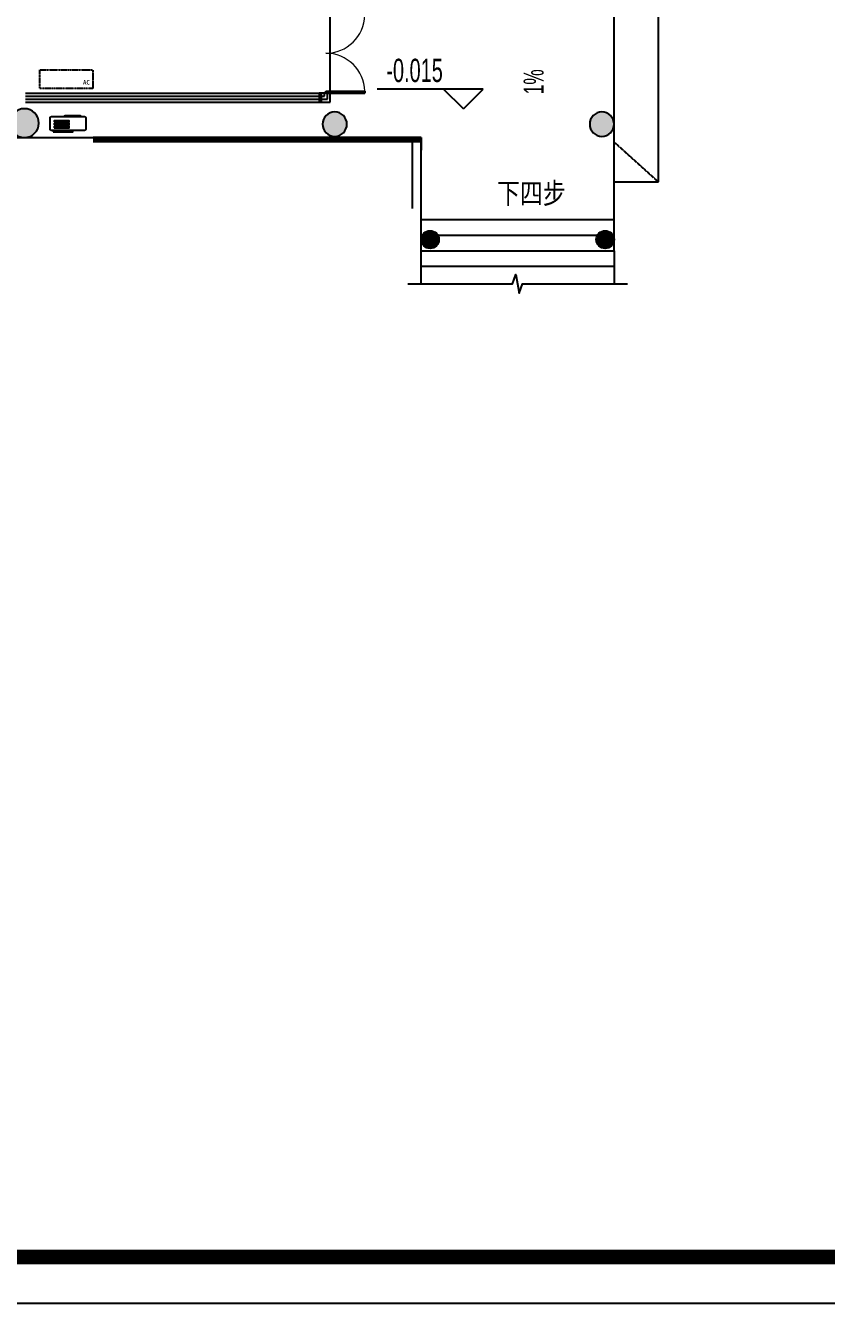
# Model space of a CAD drawing. Header units: inches. Extents: x 871252 to 1312932, y -88801 to 86720.
# Drawn here: x 929815 to 947881, y -88019 to -59221 of the extents above; entities that cross this region are included whole.
import ezdxf

# ---------------------------------------------------------------- set-up
doc = ezdxf.new("R2010")
doc.units = ezdxf.units.IN
doc.header["$MEASUREMENT"] = 0
doc.linetypes.add('DASH', pattern=[0.35, 0.25, -0.1])
for name, color, linetype in [('COLUMN', 6, 'Continuous'), ('CURTWALL', 4, 'Continuous'), ('DIM_ELEV', 3, 'Continuous'), ('DIM_SYMB', 3, 'Continuous'), ('GROUND', 34, 'Continuous'), ('LG', 84, 'Continuous'), ('PUB_HATCH', 8, 'Continuous'), ('PUB_TEXT', 151, 'Continuous'), ('STAIR', 6, 'Continuous'), ('WINDOW', 3, 'Continuous'), ('外框', 7, 'Continuous'), ('空调', 205, 'Continuous'), ('虚线', 9, 'DASH')]:
    doc.layers.add(name, color=color, linetype=linetype)
doc.styles.add('_TCH_DIM', font='stylu.ttf')
doc.styles.add('HZ-1', font='MingLiU.ttf', dxfattribs={"width": 0.8})

# ---------------------------------------------------------------- blocks, each defined once
blk = doc.blocks.new('vhjkghkghkl')
at = {"layer": '空调', "linetype": 'DASH', "ltscale": 0.3}
blk.add_lwpolyline([(134071, 540199), (134071, 539779), (132871, 539779), (132871, 540199), (134071, 540199)], close=True, dxfattribs=at)
at = {"layer": '空调', "linetype": 'DASH', "ltscale": 0.3, "style": 'HZ-1'}
blk.add_text('AC', height=100, dxfattribs=at).set_placement((133846, 539867))
blk = doc.blocks.new('A$C4EB5717C')
at = {"layer": '空调'}
for p, q in [((520, 110), (520, 120)), ((883, 100), (530, 100)), ((893, 120), (893, 110))]:
    blk.add_line(p, q, dxfattribs=at)
blk.add_lwpolyline([(220, 120), (980, 120, 0.414214), (1000, 140), (1000, 410, 0.414214), (980, 430), (220, 430, 0.414214), (200, 410), (200, 140, 0.414214)], format="xyb", close=True, dxfattribs=at)
for points in [[(269, 459), (709, 459), (709, 444), (269, 444)], [(290, 372), (626, 372), (626, 343), (290, 343)], [(290, 306), (626, 306), (626, 277), (290, 277)], [(290, 240), (626, 240), (626, 211), (290, 211)]]:
    blk.add_lwpolyline(points, close=True, dxfattribs=at)
for centre, start, end in [((530, 110), 180, 270), ((883, 110), 270, 0)]:
    blk.add_arc(centre, 10, start, end, dxfattribs=at)
blk = doc.blocks.new('$DorLib2D$00000002')
for p, q in [((-0.5, 0), (-0.5, 0.4875)), ((-0.475, 0.4875), (-0.5, 0.4875)), ((-0.475, 0), (-0.475, 0.4875)), ((0.475, 0), (0.475, 0.4875)), ((0.475, 0.4875), (0.5, 0.4875)), ((0.5, 0), (0.5, 0.4875)), ((-0.5, 0), (-0.475, 0)), ((0.5, 0), (0.475, 0))]:
    blk.add_line(p, q)
at = {"lineweight": 13}
for centre, start, end in [((-0.4875, 0), 0, 88.53072), ((0.4875, 0), 91.46928, 180)]:
    blk.add_arc(centre, 0.4875, start, end, dxfattribs=at)
blk = doc.blocks.new('_YZH')
blk.add_circle((0, 0), 0.5)
at = {"layer": 'PUB_HATCH', "const_width": 0.5}
blk.add_lwpolyline([(-0.25, 0, 1), (0.25, 0, 1)], format="xyb", close=True, dxfattribs=at)

msp = doc.modelspace()

# ---------------------------------------------------------------- hatches: boundary and pattern name
at = {"layer": 'PUB_HATCH'}
for points in [[(930114.8, -61419.6, 1), (929464.8, -61419.6, 1)], [(937064.9, -61443.3, 1), (936514.9, -61443.3, 1)], [(943089.8, -61443.3, 1), (942539.8, -61443.3, 1)]]:
    msp.add_hatch(color=256, dxfattribs=at).paths.add_polyline_path(points)

# ---------------------------------------------------------------- linework, layer by layer
at = {"layer": 'COLUMN'}
for p, q in [((936489.9, -60744.6), (936439.9, -60744.6)), ((936439.9, -60744.6), (936439.9, -60944.6)), ((936489.9, -60944.6), (936489.9, -60744.6)), ((936439.9, -60944.6), (936489.9, -60944.6))]:
    msp.add_line(p, q, dxfattribs=at)
for centre, radius, start, end in [((929789.8, -61419.6), 325, 0, 180), ((936789.9, -61443.3), 275, 0, 180), ((942814.8, -61443.3), 275, 0, 180), ((929789.8, -61419.6), 325, 180, 0), ((936789.9, -61443.3), 275, 180, 0), ((942814.8, -61443.3), 275, 180, 0)]:
    msp.add_arc(centre, radius, start, end, dxfattribs=at)
at = {"layer": 'CURTWALL'}
for p, q in [((929814.9, -60744.6), (936439.9, -60744.6)), ((936689.9, -60744.6), (936489.9, -60744.6)), ((936556.5, -60811.3), (936556.5, -60744.6)), ((936623.2, -60878), (936623.2, -60744.6)), ((936689.9, -60944.6), (936689.9, -60744.6)), ((929814.9, -60811.3), (936439.9, -60811.3)), ((929814.9, -60878), (936439.9, -60878)), ((929814.9, -60944.6), (936439.9, -60944.6)), ((936489.9, -60811.3), (936556.5, -60811.3)), ((936489.9, -60878), (936623.2, -60878)), ((936489.9, -60944.6), (936689.9, -60944.6))]:
    msp.add_line(p, q, dxfattribs=at)
at = {"layer": 'DIM_ELEV'}
for p, q in [((940141, -60651), (937743.9, -60651)), ((939691, -61101), (939241, -60651)), ((939691, -61101), (940141, -60651))]:
    msp.add_line(p, q, dxfattribs=at)
at = {"layer": 'DIM_SYMB'}
for points in [[(941638.8, -60087.2, 0, 0, 0), (941638.8, -60589.3, 104, 0, 0), (941638.8, -60979.3, 0, 0, 0)], [(940839.9, -63434.1, 0, 0, 0), (940839.9, -64311.3, 112, 0, 0), (940839.9, -64731.3, 0, 0, 0)]]:
    msp.add_lwpolyline(points, format="xyseb", dxfattribs=at)
msp.add_lwpolyline([(938435, -65041.8), (940800.3, -65041.8), (940876.8, -64831.8), (940950.8, -65251.8), (941025.3, -65041.8), (943390.7, -65041.8)], dxfattribs=at)
at = {"layer": 'GROUND', "linetype": 'DASH'}
for points in [[(943089.9, -62744.6), (944089.9, -62744.6), (944089.9, -37744.6)], [(943089.9, -61844.6), (944089.9, -62744.6)]]:
    msp.add_lwpolyline(points, dxfattribs=at)
at = {"layer": 'LG'}
msp.add_lwpolyline([(938739.9, -61819.6), (931364.9, -61819.6), (931364.9, -61769.6), (938739.9, -61769.6)], dxfattribs=at)
at = {"layer": 'STAIR', "ltscale": 3}
for p, q in [((938739.9, -61744.6), (931339.9, -61744.6)), ((938739.9, -61844.6), (931339.9, -61844.6))]:
    msp.add_line(p, q, dxfattribs=at)
at = {"layer": 'STAIR'}
for p, q in [((938739.9, -61744.6), (932089.9, -61744.6)), ((938539.9, -63344.6), (938539.9, -61844.6)), ((938739.9, -61744.6), (938739.9, -62028.4)), ((938739.9, -63594.6), (943089.9, -63594.6)), ((938739.9, -63944.6), (943089.9, -63944.6)), ((938739.9, -64294.6), (943089.9, -64294.6)), ((938739.9, -64644.6), (943089.9, -64644.6))]:
    msp.add_line(p, q, dxfattribs=at)
for points in [[(943089.9, -61769.3), (943089.9, -45169.3), (942139.8, -45169.3)], [(909089.9, -61744.6), (938739.9, -61744.6)], [(938739.9, -64294.6), (938739.9, -61744.6)], [(943089.9, -64294.6), (943089.9, -61744.6)]]:
    msp.add_lwpolyline(points, dxfattribs=at)
at = {"layer": 'WINDOW'}
msp.add_line((936689.9, -60744.6), (936689.9, -58944.6), dxfattribs=at)
at = {"layer": '外框', "lineweight": -2}
msp.add_line((988120.3, -88019.3), (874915.1, -88019.3), dxfattribs=at)
at = {"layer": '外框', "lineweight": -2, "const_width": 330.9}
msp.add_lwpolyline([(879313.3, -86975.1), (983553.9, -86975.1, 0.4142136), (986863.1, -83665.9), (986863.1, -13071.6, 0.4142136), (983553.9, -9762.4), (879313.3, -9762.4, 0.4142136), (876004.1, -13071.6), (876004.1, -83665.9, 0.4142136)], format="xyb", close=True, dxfattribs=at)
at = {"layer": '虚线'}
msp.add_line((938739.9, -65041.8), (938739.9, -64294.6), dxfattribs=at)
msp.add_lwpolyline([(943089.9, -64294.6), (943089.9, -65041.8)], dxfattribs=at)

# ---------------------------------------------------------------- block references
at = {"layer": 'COLUMN', "xscale": 400, "yscale": 400, "zscale": 400}
for p in [(938939.9, -64044.6), (942889.9, -64044.6)]:
    msp.add_blockref('_YZH', p, dxfattribs=at)
at = {"layer": 'WINDOW', "xscale": -1800, "yscale": -1800, "zscale": -1800, "rotation": 90}
msp.add_blockref('$DorLib2D$00000002', (936589.9, -59844.6), dxfattribs=at)
at = {"layer": '空调'}
msp.add_blockref('vhjkghkghkl', (797263.8, -600416.5), dxfattribs=at)
at = {"layer": '空调', "extrusion": (0, 0, -1), "zscale": -1, "rotation": 180}
msp.add_blockref('A$C4EB5717C', (-930172.3, -61153.4), dxfattribs=at)

# ---------------------------------------------------------------- texts
at = {"layer": 'PUB_TEXT', "style": '_TCH_DIM'}
for s, height, width, p in [('-0.015', 525, 0.64, (937953.3, -60493.5)), ('下四步', 472.62, 0.8, (940452, -63238.4))]:
    msp.add_text(s, height=height, dxfattribs=dict(at, width=width)).set_placement(p)
at = {"layer": 'PUB_TEXT', "style": '_TCH_DIM', "width": 0.64}
msp.add_text('1%', height=455, rotation=90, dxfattribs=at).set_placement((941502.3, -60769))

doc.saveas('drawing.dxf')
